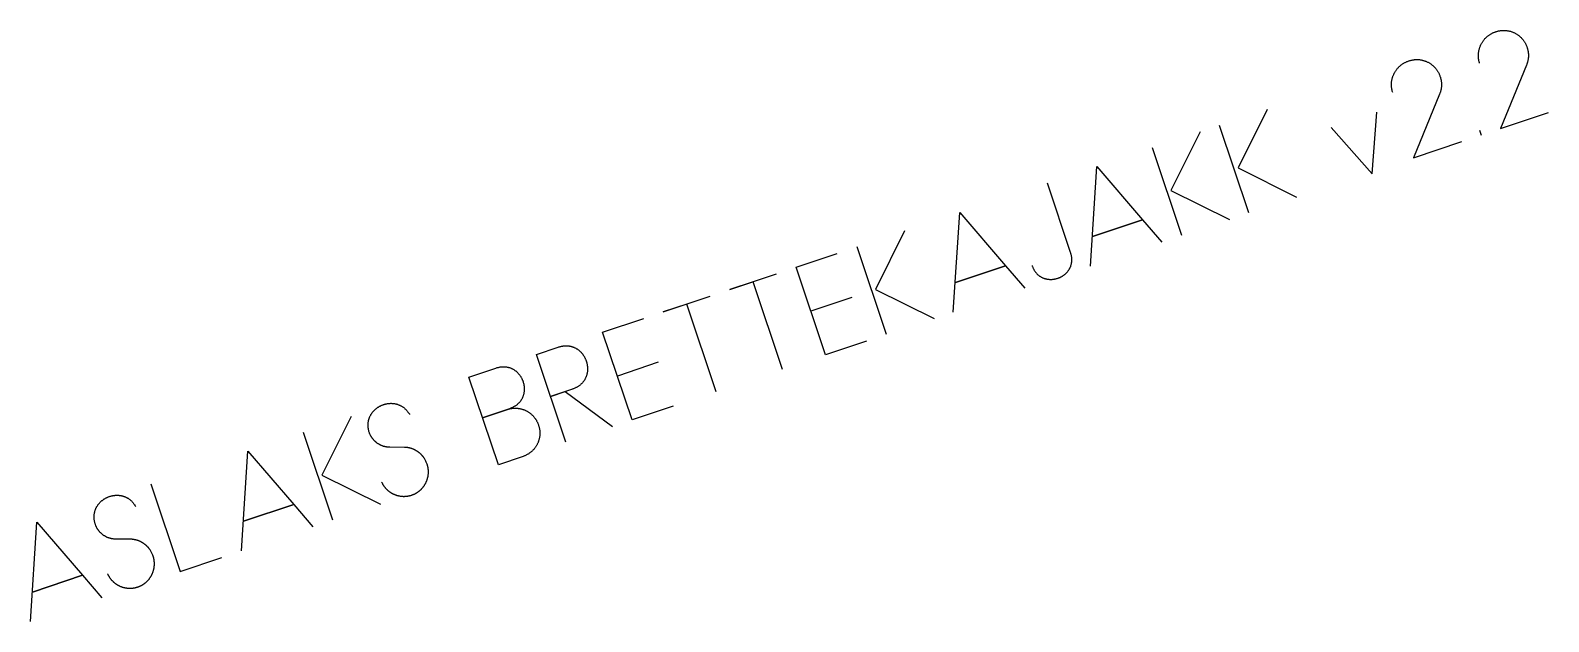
# Model space of a CAD drawing. Extents: x 1975 to 2290, y 159 to 282.
import ezdxf

# ---------------------------------------------------------------- set-up
doc = ezdxf.new("R2010")
doc.units = 0
doc.layers.add('NAVN', color=7, linetype='CONTINUOUS')

msp = doc.modelspace()

# ---------------------------------------------------------------- linework, layer by layer
at = {"layer": 'NAVN'}
for p, q in [((2227.85, 244.12), (2221.76, 262.29)), ((2275.67, 261.32), (2276.02, 260.27)), ((2213.91, 239.45), (2207.82, 257.61)), ((2152.66, 218.91), (2146.57, 237.08)), ((2145.5, 226.61), (2137, 223.76)), ((2105.36, 213.16), (2096.86, 210.3)), ((2037.85, 180.41), (2031.75, 198.58))]:
    msp.add_line(p, q, dxfattribs=at)
for points in [[(2275.7, 275.18), (2275.66, 275.3), (2275.62, 275.42), (2275.59, 275.54), (2275.56, 275.67), (2275.53, 275.79), (2275.51, 275.92), (2275.49, 276.04), (2275.47, 276.17), (2275.46, 276.3), (2275.45, 276.42), (2275.44, 276.55), (2275.44, 276.67), (2275.44, 276.8), (2275.44, 276.93), (2275.44, 277.05), (2275.45, 277.18), (2275.46, 277.31), (2275.48, 277.43), (2275.5, 277.56), (2275.52, 277.68), (2275.54, 277.81), (2275.57, 277.93), (2275.6, 278.05), (2275.64, 278.17), (2275.67, 278.29), (2275.71, 278.42), (2275.76, 278.53), (2275.81, 278.65), (2275.86, 278.77), (2275.91, 278.89), (2275.97, 279), (2276.02, 279.12), (2276.08, 279.23), (2276.14, 279.34), (2276.21, 279.45), (2276.27, 279.56), (2276.34, 279.67), (2276.41, 279.77), (2276.49, 279.88), (2276.57, 279.98), (2276.64, 280.07), (2276.73, 280.17), (2276.81, 280.27), (2276.9, 280.36), (2276.98, 280.45), (2277.07, 280.54), (2277.17, 280.62), (2277.26, 280.7), (2277.36, 280.79), (2277.46, 280.86), (2277.56, 280.94), (2277.66, 281.01), (2277.76, 281.08), (2277.87, 281.15), (2277.98, 281.22), (2278.09, 281.28), (2278.2, 281.34), (2278.31, 281.4), (2278.43, 281.45), (2278.54, 281.51), (2278.66, 281.55), (2278.78, 281.6), (2278.9, 281.64), (2279.02, 281.68), (2279.14, 281.73), (2279.26, 281.77), (2279.38, 281.8), (2279.5, 281.83), (2279.63, 281.86), (2279.75, 281.89), (2279.87, 281.91), (2280, 281.93), (2280.12, 281.95), (2280.25, 281.96), (2280.37, 281.97), (2280.5, 281.98), (2280.62, 281.98), (2280.75, 281.98), (2280.87, 281.98), (2281, 281.98), (2281.12, 281.97), (2281.25, 281.96), (2281.37, 281.94), (2281.49, 281.92), (2281.62, 281.9), (2281.74, 281.88), (2281.86, 281.85), (2281.99, 281.82), (2282.11, 281.79), (2282.23, 281.75), (2282.35, 281.71), (2282.47, 281.67), (2282.58, 281.62), (2282.7, 281.57), (2282.81, 281.52), (2282.93, 281.46), (2283.05, 281.41), (2283.16, 281.34), (2283.27, 281.28), (2283.38, 281.21), (2283.49, 281.14), (2283.6, 281.07), (2283.7, 281), (2283.81, 280.92), (2283.91, 280.84), (2284, 280.76), (2284.1, 280.67), (2284.2, 280.58), (2284.29, 280.5), (2284.38, 280.4), (2284.46, 280.31), (2284.55, 280.21), (2284.63, 280.12), (2284.71, 280.02), (2284.79, 279.91), (2284.86, 279.81), (2284.93, 279.7), (2285, 279.6), (2285.07, 279.49), (2285.13, 279.38), (2285.2, 279.26), (2285.25, 279.15), (2285.31, 279.03), (2285.36, 278.91), (2285.41, 278.79), (2285.46, 278.67), (2285.5, 278.55), (2285.54, 278.43), (2285.58, 278.32), (2285.61, 278.21), (2285.65, 278.09), (2285.68, 277.98), (2285.7, 277.87), (2285.73, 277.75), (2285.75, 277.64), (2285.76, 277.52), (2285.78, 277.41), (2285.79, 277.29), (2285.8, 277.18), (2285.81, 277.06), (2285.82, 276.95), (2285.82, 276.83), (2285.82, 276.72), (2285.82, 276.6), (2285.81, 276.49), (2285.8, 276.37), (2285.79, 276.26), (2285.78, 276.14), (2285.76, 276.03), (2285.75, 275.91), (2285.72, 275.8), (2285.7, 275.69), (2285.67, 275.57), (2285.65, 275.46), (2285.61, 275.35), (2285.58, 275.24), (2285.54, 275.13), (2285.5, 275.02), (2285.46, 274.91), (2285.42, 274.8), (2280.01, 261.61), (2290.01, 264.96)], [(2257.67, 269.13), (2257.63, 269.25), (2257.59, 269.37), (2257.56, 269.5), (2257.53, 269.62), (2257.5, 269.75), (2257.48, 269.87), (2257.46, 270), (2257.44, 270.12), (2257.43, 270.25), (2257.42, 270.38), (2257.41, 270.5), (2257.4, 270.63), (2257.4, 270.76), (2257.41, 270.88), (2257.41, 271.01), (2257.42, 271.13), (2257.43, 271.26), (2257.45, 271.39), (2257.47, 271.51), (2257.49, 271.63), (2257.51, 271.76), (2257.54, 271.88), (2257.57, 272.01), (2257.6, 272.13), (2257.64, 272.25), (2257.68, 272.37), (2257.73, 272.49), (2257.77, 272.61), (2257.82, 272.72), (2257.88, 272.84), (2257.93, 272.96), (2257.99, 273.07), (2258.05, 273.18), (2258.11, 273.3), (2258.18, 273.41), (2258.24, 273.52), (2258.31, 273.62), (2258.38, 273.73), (2258.46, 273.83), (2258.53, 273.93), (2258.61, 274.03), (2258.69, 274.13), (2258.78, 274.22), (2258.86, 274.31), (2258.95, 274.4), (2259.04, 274.49), (2259.13, 274.58), (2259.23, 274.66), (2259.33, 274.74), (2259.42, 274.82), (2259.53, 274.89), (2259.63, 274.97), (2259.73, 275.04), (2259.84, 275.11), (2259.95, 275.17), (2260.06, 275.24), (2260.17, 275.3), (2260.28, 275.35), (2260.39, 275.41), (2260.51, 275.46), (2260.63, 275.51), (2260.75, 275.55), (2260.87, 275.6), (2260.99, 275.64), (2261.11, 275.68), (2261.23, 275.72), (2261.35, 275.76), (2261.47, 275.79), (2261.59, 275.82), (2261.72, 275.84), (2261.84, 275.87), (2261.97, 275.89), (2262.09, 275.9), (2262.21, 275.92), (2262.34, 275.93), (2262.46, 275.93), (2262.59, 275.94), (2262.71, 275.94), (2262.84, 275.94), (2262.96, 275.93), (2263.09, 275.92), (2263.21, 275.91), (2263.34, 275.9), (2263.46, 275.88), (2263.59, 275.86), (2263.71, 275.83), (2263.83, 275.8), (2263.95, 275.77), (2264.07, 275.74), (2264.19, 275.7), (2264.31, 275.66), (2264.43, 275.62), (2264.55, 275.57), (2264.67, 275.53), (2264.78, 275.47), (2264.9, 275.42), (2265.01, 275.36), (2265.13, 275.3), (2265.24, 275.23), (2265.35, 275.17), (2265.46, 275.1), (2265.57, 275.02), (2265.67, 274.95), (2265.77, 274.87), (2265.87, 274.79), (2265.97, 274.71), (2266.07, 274.63), (2266.16, 274.54), (2266.25, 274.45), (2266.34, 274.36), (2266.43, 274.26), (2266.52, 274.17), (2266.6, 274.07), (2266.68, 273.97), (2266.76, 273.87), (2266.83, 273.76), (2266.9, 273.66), (2266.97, 273.55), (2267.04, 273.44), (2267.1, 273.33), (2267.16, 273.22), (2267.22, 273.1), (2267.28, 272.99), (2267.33, 272.87), (2267.38, 272.75), (2267.43, 272.63), (2267.47, 272.51), (2267.51, 272.38), (2267.55, 272.27), (2267.58, 272.16), (2267.61, 272.05), (2267.64, 271.93), (2267.67, 271.82), (2267.69, 271.71), (2267.71, 271.59), (2267.73, 271.48), (2267.75, 271.36), (2267.76, 271.25), (2267.77, 271.13), (2267.78, 271.02), (2267.78, 270.9), (2267.79, 270.79), (2267.79, 270.67), (2267.78, 270.56), (2267.78, 270.44), (2267.77, 270.33), (2267.76, 270.21), (2267.75, 270.1), (2267.73, 269.98), (2267.71, 269.87), (2267.69, 269.75), (2267.67, 269.64), (2267.64, 269.53), (2267.61, 269.41), (2267.58, 269.3), (2267.55, 269.19), (2267.51, 269.08), (2267.47, 268.97), (2267.43, 268.86), (2267.39, 268.75), (2261.98, 255.56), (2271.98, 258.92)], [(2231.64, 265.6), (2225.6, 253.47), (2237.73, 247.43)], [(2244.88, 261.84), (2253.42, 252.23), (2254.37, 265.02)], [(2217.71, 260.93), (2211.67, 248.8), (2223.8, 242.76)], [(2194.97, 233.1), (2196.29, 253.75), (2205.81, 242.71), (2195.42, 239.23), (2205.81, 242.71), (2209.8, 238.07)], [(2182.87, 233.24), (2182.91, 233.12), (2182.96, 233), (2183.01, 232.88), (2183.06, 232.77), (2183.11, 232.65), (2183.16, 232.55), (2183.22, 232.44), (2183.27, 232.34), (2183.33, 232.24), (2183.4, 232.14), (2183.46, 232.04), (2183.52, 231.95), (2183.59, 231.86), (2183.66, 231.77), (2183.73, 231.69), (2183.8, 231.61), (2183.87, 231.53), (2183.95, 231.45), (2184.02, 231.38), (2184.1, 231.31), (2184.18, 231.24), (2184.26, 231.18), (2184.34, 231.11), (2184.42, 231.05), (2184.51, 231), (2184.59, 230.94), (2184.68, 230.89), (2184.77, 230.84), (2184.85, 230.79), (2184.94, 230.75), (2185.03, 230.7), (2185.12, 230.66), (2185.22, 230.63), (2185.31, 230.59), (2185.4, 230.56), (2185.5, 230.53), (2185.59, 230.5), (2185.68, 230.47), (2185.78, 230.45), (2185.88, 230.43), (2185.97, 230.41), (2186.07, 230.39), (2186.17, 230.38), (2186.26, 230.37), (2186.36, 230.36), (2186.46, 230.35), (2186.56, 230.35), (2186.66, 230.34), (2186.75, 230.34), (2186.85, 230.34), (2186.95, 230.35), (2187.05, 230.35), (2187.15, 230.36), (2187.25, 230.37), (2187.34, 230.38), (2187.44, 230.4), (2187.54, 230.41), (2187.63, 230.43), (2187.73, 230.45), (2187.83, 230.48), (2187.92, 230.5), (2188.02, 230.53), (2188.11, 230.56), (2188.21, 230.59), (2188.3, 230.62), (2188.39, 230.65), (2188.48, 230.69), (2188.58, 230.73), (2188.67, 230.77), (2188.76, 230.81), (2188.84, 230.85), (2188.93, 230.9), (2189.02, 230.95), (2189.1, 231), (2189.19, 231.05), (2189.27, 231.1), (2189.35, 231.15), (2189.43, 231.21), (2189.51, 231.27), (2189.59, 231.33), (2189.67, 231.39), (2189.74, 231.45), (2189.82, 231.52), (2189.89, 231.58), (2189.96, 231.65), (2190.03, 231.72), (2190.1, 231.79), (2190.16, 231.87), (2190.23, 231.94), (2190.29, 232.02), (2190.35, 232.09), (2190.41, 232.17), (2190.46, 232.26), (2190.52, 232.34), (2190.57, 232.42), (2190.62, 232.51), (2190.67, 232.59), (2190.71, 232.68), (2190.76, 232.77), (2190.8, 232.86), (2190.84, 232.95), (2190.88, 233.05), (2190.91, 233.14), (2190.94, 233.24), (2190.97, 233.34), (2191, 233.44), (2191.02, 233.54), (2191.05, 233.64), (2191.07, 233.74), (2191.08, 233.85), (2191.1, 233.95), (2191.11, 234.06), (2191.11, 234.17), (2191.12, 234.28), (2191.12, 234.39), (2191.12, 234.5), (2191.12, 234.61), (2191.11, 234.72), (2191.1, 234.84), (2191.09, 234.96), (2191.07, 235.07), (2191.05, 235.19), (2191.03, 235.31), (2191, 235.43), (2190.97, 235.55), (2190.94, 235.67), (2190.9, 235.8), (2190.86, 235.92), (2186.04, 250.31)], [(2166.54, 223.56), (2167.86, 244.21), (2177.38, 233.18), (2166.99, 229.69), (2177.38, 233.18), (2181.36, 228.53)], [(2156.45, 240.39), (2150.42, 228.26), (2162.55, 222.22)], [(2148.55, 217.53), (2140.04, 214.68), (2133.95, 232.85), (2142.45, 235.7)], [(2131.12, 211.69), (2125.03, 229.85), (2120.16, 228.22), (2129.9, 231.49)], [(2117.33, 207.06), (2111.24, 225.23), (2106.37, 223.6), (2116.11, 226.86)], [(2108.41, 204.07), (2099.91, 201.22), (2093.81, 219.39), (2102.32, 222.24)], [(2086.19, 196.62), (2080.1, 214.79), (2084.6, 216.3), (2084.74, 216.34), (2084.87, 216.38), (2085, 216.42), (2085.14, 216.45), (2085.27, 216.48), (2085.4, 216.5), (2085.53, 216.53), (2085.65, 216.54), (2085.78, 216.56), (2085.91, 216.57), (2086.03, 216.58), (2086.15, 216.58), (2086.27, 216.58), (2086.39, 216.58), (2086.51, 216.57), (2086.63, 216.56), (2086.75, 216.55), (2086.86, 216.54), (2086.97, 216.52), (2087.09, 216.5), (2087.2, 216.47), (2087.31, 216.45), (2087.42, 216.42), (2087.52, 216.38), (2087.63, 216.35), (2087.73, 216.31), (2087.83, 216.27), (2087.93, 216.23), (2088.03, 216.18), (2088.13, 216.13), (2088.23, 216.08), (2088.32, 216.03), (2088.41, 215.98), (2088.5, 215.92), (2088.59, 215.86), (2088.68, 215.8), (2088.77, 215.73), (2088.85, 215.67), (2088.94, 215.6), (2089.02, 215.53), (2089.1, 215.46), (2089.17, 215.38), (2089.25, 215.31), (2089.33, 215.23), (2089.4, 215.15), (2089.47, 215.07), (2089.54, 214.99), (2089.6, 214.91), (2089.67, 214.82), (2089.73, 214.74), (2089.79, 214.65), (2089.85, 214.56), (2089.91, 214.47), (2089.97, 214.38), (2090.02, 214.28), (2090.07, 214.19), (2090.12, 214.09), (2090.17, 214), (2090.22, 213.9), (2090.26, 213.8), (2090.3, 213.7), (2090.34, 213.6), (2090.38, 213.5), (2090.41, 213.4), (2090.45, 213.29), (2090.48, 213.19), (2090.51, 213.09), (2090.53, 212.98), (2090.56, 212.88), (2090.58, 212.77), (2090.6, 212.67), (2090.62, 212.56), (2090.63, 212.45), (2090.65, 212.35), (2090.66, 212.24), (2090.67, 212.13), (2090.67, 212.03), (2090.68, 211.92), (2090.68, 211.81), (2090.68, 211.71), (2090.67, 211.6), (2090.67, 211.49), (2090.66, 211.38), (2090.65, 211.28), (2090.64, 211.17), (2090.62, 211.07), (2090.61, 210.96), (2090.58, 210.85), (2090.56, 210.75), (2090.54, 210.65), (2090.51, 210.54), (2090.48, 210.44), (2090.45, 210.34), (2090.41, 210.24), (2090.37, 210.14), (2090.33, 210.04), (2090.29, 209.94), (2090.24, 209.84), (2090.19, 209.74), (2090.14, 209.65), (2090.09, 209.55), (2090.03, 209.46), (2089.97, 209.36), (2089.91, 209.27), (2089.84, 209.18), (2089.77, 209.09), (2089.7, 209.01), (2089.63, 208.92), (2089.55, 208.84), (2089.47, 208.75), (2089.39, 208.67), (2089.3, 208.59), (2089.21, 208.51), (2089.12, 208.44), (2089.03, 208.36), (2088.93, 208.29), (2088.83, 208.22), (2088.73, 208.15), (2088.62, 208.08), (2088.51, 208.02), (2088.4, 207.96), (2088.28, 207.9), (2088.17, 207.84), (2088.04, 207.78), (2087.92, 207.73), (2087.79, 207.68), (2087.66, 207.63), (2087.53, 207.58), (2083.02, 206.07), (2086.07, 207.09), (2095.85, 199.86)], [(2041.64, 201.89), (2035.6, 189.76), (2047.73, 183.73)], [(2047.97, 188.33), (2048.01, 188.25), (2048.05, 188.17), (2048.09, 188.08), (2048.13, 188), (2048.18, 187.92), (2048.22, 187.84), (2048.27, 187.77), (2048.32, 187.69), (2048.36, 187.62), (2048.41, 187.54), (2048.46, 187.47), (2048.52, 187.4), (2048.57, 187.33), (2048.62, 187.26), (2048.68, 187.19), (2048.73, 187.13), (2048.79, 187.06), (2048.85, 187), (2048.91, 186.93), (2048.97, 186.87), (2049.03, 186.81), (2049.09, 186.75), (2049.15, 186.69), (2049.21, 186.64), (2049.27, 186.58), (2049.34, 186.53), (2049.4, 186.47), (2049.47, 186.42), (2049.54, 186.37), (2049.6, 186.32), (2049.67, 186.27), (2049.74, 186.23), (2049.81, 186.18), (2049.88, 186.14), (2049.95, 186.09), (2050.02, 186.05), (2050.1, 186.01), (2050.17, 185.97), (2050.24, 185.93), (2050.31, 185.89), (2050.39, 185.86), (2050.46, 185.82), (2050.54, 185.79), (2050.61, 185.76), (2050.69, 185.73), (2050.77, 185.7), (2050.84, 185.67), (2050.92, 185.64), (2051, 185.62), (2051.08, 185.59), (2051.15, 185.57), (2051.23, 185.55), (2051.31, 185.52), (2051.39, 185.51), (2051.47, 185.49), (2051.55, 185.47), (2051.63, 185.45), (2051.71, 185.44), (2051.79, 185.43), (2051.87, 185.41), (2051.95, 185.4), (2052.04, 185.39), (2052.12, 185.39), (2052.2, 185.38), (2052.28, 185.37), (2052.36, 185.37), (2052.44, 185.36), (2052.52, 185.36), (2052.61, 185.36), (2052.69, 185.36), (2052.77, 185.37), (2052.85, 185.37), (2052.93, 185.37), (2053.01, 185.38), (2053.1, 185.39), (2053.18, 185.39), (2053.26, 185.4), (2053.34, 185.41), (2053.42, 185.43), (2053.5, 185.44), (2053.58, 185.46), (2053.66, 185.47), (2053.74, 185.49), (2053.82, 185.51), (2053.9, 185.53), (2053.98, 185.55), (2054.06, 185.57), (2054.14, 185.6), (2054.22, 185.62), (2054.3, 185.65), (2054.37, 185.68), (2054.45, 185.71), (2054.53, 185.74), (2054.6, 185.77), (2054.68, 185.8), (2054.76, 185.84), (2054.83, 185.87), (2054.91, 185.91), (2054.98, 185.95), (2055.05, 185.99), (2055.13, 186.03), (2055.2, 186.07), (2055.27, 186.11), (2055.34, 186.16), (2055.41, 186.21), (2055.49, 186.25), (2055.55, 186.3), (2055.62, 186.35), (2055.69, 186.4), (2055.76, 186.46), (2055.83, 186.51), (2055.89, 186.57), (2055.96, 186.62), (2056.02, 186.68), (2056.09, 186.74), (2056.15, 186.8), (2056.21, 186.87), (2056.27, 186.93), (2056.33, 187), (2056.39, 187.06), (2056.45, 187.13), (2056.51, 187.2), (2056.57, 187.27), (2056.62, 187.34), (2056.68, 187.41), (2056.73, 187.49), (2056.78, 187.57), (2056.84, 187.64), (2056.89, 187.72), (2056.93, 187.8), (2056.98, 187.88), (2057.03, 187.96), (2057.07, 188.04), (2057.11, 188.11), (2057.15, 188.19), (2057.19, 188.28), (2057.23, 188.36), (2057.27, 188.44), (2057.3, 188.52), (2057.33, 188.6), (2057.36, 188.68), (2057.39, 188.76), (2057.42, 188.84), (2057.45, 188.93), (2057.47, 189.01), (2057.5, 189.09), (2057.52, 189.17), (2057.54, 189.26), (2057.56, 189.34), (2057.58, 189.42), (2057.59, 189.5), (2057.61, 189.59), (2057.62, 189.67), (2057.63, 189.75), (2057.64, 189.84), (2057.65, 189.92), (2057.66, 190), (2057.67, 190.09), (2057.67, 190.17), (2057.67, 190.25), (2057.68, 190.33), (2057.68, 190.42), (2057.68, 190.5), (2057.67, 190.58), (2057.67, 190.66), (2057.67, 190.75), (2057.66, 190.83), (2057.65, 190.91), (2057.64, 190.99), (2057.63, 191.07), (2057.62, 191.15), (2057.61, 191.23), (2057.6, 191.32), (2057.58, 191.4), (2057.56, 191.48), (2057.55, 191.56), (2057.53, 191.63), (2057.51, 191.71), (2057.49, 191.79), (2057.46, 191.87), (2057.44, 191.95), (2057.41, 192.03), (2057.36, 192.18), (2057.3, 192.33), (2057.24, 192.48), (2057.17, 192.63), (2057.1, 192.77), (2057.02, 192.92), (2056.94, 193.06), (2056.85, 193.2), (2056.76, 193.33), (2056.72, 193.4), (2056.67, 193.46), (2056.62, 193.53), (2056.57, 193.59), (2056.52, 193.66), (2056.47, 193.72), (2056.41, 193.78), (2056.36, 193.84), (2056.31, 193.9), (2056.25, 193.96), (2056.19, 194.02), (2056.14, 194.08), (2056.08, 194.14), (2056.02, 194.19), (2055.96, 194.25), (2055.9, 194.3), (2055.83, 194.35), (2055.77, 194.41), (2055.7, 194.46), (2055.64, 194.51), (2055.57, 194.56), (2055.51, 194.61), (2055.44, 194.65), (2055.37, 194.7), (2055.3, 194.74), (2055.23, 194.79), (2055.16, 194.83), (2055.09, 194.87), (2055.01, 194.91), (2054.94, 194.95), (2054.86, 194.99), (2054.79, 195.03), (2054.71, 195.06), (2054.64, 195.1), (2054.56, 195.13), (2054.48, 195.16), (2054.4, 195.19), (2054.32, 195.22), (2054.24, 195.25), (2054.16, 195.28), (2054.07, 195.3), (2053.99, 195.33), (2053.91, 195.35), (2053.82, 195.37), (2053.74, 195.39), (2053.65, 195.41), (2053.56, 195.43), (2053.48, 195.44), (2053.39, 195.46), (2053.3, 195.47), (2053.21, 195.48), (2053.12, 195.49), (2053.03, 195.5), (2052.94, 195.51), (2052.85, 195.51), (2052.75, 195.52), (2049.68, 195.54), (2049.59, 195.54), (2049.5, 195.54), (2049.41, 195.54), (2049.32, 195.55), (2049.23, 195.56), (2049.15, 195.57), (2049.06, 195.58), (2048.97, 195.6), (2048.89, 195.61), (2048.8, 195.63), (2048.72, 195.65), (2048.63, 195.67), (2048.55, 195.69), (2048.46, 195.71), (2048.38, 195.73), (2048.3, 195.76), (2048.22, 195.79), (2048.14, 195.82), (2048.05, 195.85), (2047.98, 195.88), (2047.9, 195.91), (2047.82, 195.95), (2047.74, 195.99), (2047.66, 196.02), (2047.59, 196.06), (2047.51, 196.1), (2047.44, 196.15), (2047.36, 196.19), (2047.29, 196.23), (2047.22, 196.28), (2047.15, 196.33), (2047.08, 196.38), (2047.01, 196.43), (2046.94, 196.48), (2046.87, 196.53), (2046.81, 196.59), (2046.74, 196.64), (2046.68, 196.7), (2046.61, 196.76), (2046.55, 196.82), (2046.49, 196.88), (2046.43, 196.94), (2046.37, 197), (2046.31, 197.06), (2046.26, 197.13), (2046.2, 197.19), (2046.15, 197.26), (2046.09, 197.33), (2046.04, 197.4), (2045.99, 197.47), (2045.94, 197.54), (2045.89, 197.61), (2045.85, 197.69), (2045.8, 197.76), (2045.76, 197.84), (2045.72, 197.91), (2045.68, 197.99), (2045.64, 198.07), (2045.6, 198.15), (2045.56, 198.23), (2045.53, 198.31), (2045.49, 198.39), (2045.46, 198.47), (2045.43, 198.56), (2045.39, 198.68), (2045.35, 198.8), (2045.32, 198.92), (2045.29, 199.04), (2045.26, 199.16), (2045.24, 199.28), (2045.22, 199.4), (2045.2, 199.52), (2045.19, 199.63), (2045.18, 199.75), (2045.17, 199.86), (2045.16, 199.98), (2045.16, 200.09), (2045.16, 200.2), (2045.16, 200.31), (2045.17, 200.42), (2045.18, 200.53), (2045.19, 200.64), (2045.2, 200.75), (2045.22, 200.85), (2045.24, 200.96), (2045.26, 201.06), (2045.28, 201.16), (2045.31, 201.26), (2045.34, 201.37), (2045.37, 201.46), (2045.4, 201.56), (2045.44, 201.66), (2045.48, 201.75), (2045.52, 201.85), (2045.56, 201.94), (2045.6, 202.03), (2045.65, 202.13), (2045.7, 202.21), (2045.75, 202.3), (2045.8, 202.39), (2045.86, 202.47), (2045.91, 202.56), (2045.97, 202.64), (2046.03, 202.72), (2046.09, 202.8), (2046.16, 202.88), (2046.22, 202.96), (2046.29, 203.03), (2046.36, 203.11), (2046.43, 203.18), (2046.5, 203.25), (2046.57, 203.32), (2046.64, 203.39), (2046.72, 203.45), (2046.8, 203.52), (2046.88, 203.58), (2046.96, 203.64), (2047.04, 203.7), (2047.12, 203.76), (2047.2, 203.82), (2047.29, 203.87), (2047.37, 203.93), (2047.46, 203.98), (2047.55, 204.03), (2047.64, 204.07), (2047.73, 204.12), (2047.82, 204.16), (2047.91, 204.21), (2048, 204.25), (2048.09, 204.29), (2048.19, 204.32), (2048.28, 204.36), (2048.38, 204.39), (2048.47, 204.42), (2048.57, 204.45), (2048.67, 204.48), (2048.76, 204.5), (2048.86, 204.53), (2048.96, 204.55), (2049.06, 204.57), (2049.16, 204.58), (2049.26, 204.6), (2049.36, 204.61), (2049.46, 204.62), (2049.56, 204.63), (2049.66, 204.64), (2049.76, 204.64), (2049.86, 204.65), (2049.96, 204.65), (2050.06, 204.64), (2050.16, 204.64), (2050.26, 204.63), (2050.36, 204.62), (2050.46, 204.61), (2050.56, 204.6), (2050.66, 204.58), (2050.76, 204.57), (2050.86, 204.55), (2050.96, 204.52), (2051.06, 204.5), (2051.16, 204.47), (2051.26, 204.44), (2051.35, 204.41), (2051.45, 204.37), (2051.55, 204.34), (2051.64, 204.3), (2051.74, 204.25), (2051.83, 204.21), (2051.93, 204.16), (2052.02, 204.11), (2052.11, 204.06), (2052.2, 204), (2052.29, 203.95), (2052.38, 203.89), (2052.47, 203.82), (2052.56, 203.76), (2052.64, 203.69), (2052.73, 203.62), (2052.81, 203.54), (2052.89, 203.47), (2052.98, 203.39), (2053.06, 203.31), (2053.14, 203.22), (2053.21, 203.13), (2053.29, 203.04), (2053.37, 202.95), (2053.44, 202.85), (2053.51, 202.75), (2053.58, 202.65), (2053.65, 202.55), (2053.72, 202.44), (2053.78, 202.33)], [(2018.9, 174.06), (2020.23, 194.71), (2029.75, 183.68), (2019.35, 180.19), (2029.75, 183.68), (2033.73, 179.03)], [(2000.11, 187.97), (2006.2, 169.8), (2014.85, 172.7)], [(1991.14, 169.28), (1991.18, 169.2), (1991.22, 169.11), (1991.26, 169.03), (1991.31, 168.95), (1991.35, 168.87), (1991.4, 168.79), (1991.44, 168.71), (1991.49, 168.64), (1991.54, 168.56), (1991.59, 168.49), (1991.64, 168.42), (1991.69, 168.35), (1991.74, 168.28), (1991.8, 168.21), (1991.85, 168.14), (1991.91, 168.07), (1991.96, 168.01), (1992.02, 167.94), (1992.08, 167.88), (1992.14, 167.82), (1992.2, 167.76), (1992.26, 167.7), (1992.32, 167.64), (1992.38, 167.58), (1992.45, 167.53), (1992.51, 167.47), (1992.58, 167.42), (1992.64, 167.37), (1992.71, 167.32), (1992.78, 167.27), (1992.85, 167.22), (1992.91, 167.17), (1992.98, 167.13), (1993.05, 167.08), (1993.13, 167.04), (1993.2, 167), (1993.27, 166.96), (1993.34, 166.92), (1993.41, 166.88), (1993.49, 166.84), (1993.56, 166.8), (1993.64, 166.77), (1993.71, 166.74), (1993.79, 166.7), (1993.86, 166.67), (1993.94, 166.64), (1994.02, 166.62), (1994.09, 166.59), (1994.17, 166.56), (1994.25, 166.54), (1994.33, 166.51), (1994.41, 166.49), (1994.49, 166.47), (1994.57, 166.45), (1994.65, 166.43), (1994.73, 166.42), (1994.81, 166.4), (1994.89, 166.39), (1994.97, 166.37), (1995.05, 166.36), (1995.13, 166.35), (1995.21, 166.34), (1995.29, 166.33), (1995.37, 166.32), (1995.45, 166.32), (1995.53, 166.31), (1995.62, 166.31), (1995.7, 166.31), (1995.78, 166.31), (1995.86, 166.31), (1995.94, 166.31), (1996.02, 166.31), (1996.11, 166.32), (1996.19, 166.33), (1996.27, 166.33), (1996.35, 166.34), (1996.43, 166.35), (1996.51, 166.36), (1996.59, 166.37), (1996.67, 166.39), (1996.76, 166.4), (1996.84, 166.42), (1996.92, 166.44), (1997, 166.45), (1997.08, 166.47), (1997.15, 166.5), (1997.23, 166.52), (1997.31, 166.54), (1997.39, 166.57), (1997.47, 166.59), (1997.55, 166.62), (1997.62, 166.65), (1997.7, 166.68), (1997.78, 166.71), (1997.85, 166.75), (1997.93, 166.78), (1998.01, 166.82), (1998.08, 166.85), (1998.15, 166.89), (1998.23, 166.93), (1998.3, 166.97), (1998.37, 167.02), (1998.45, 167.06), (1998.52, 167.11), (1998.59, 167.15), (1998.66, 167.2), (1998.73, 167.25), (1998.8, 167.3), (1998.87, 167.35), (1998.93, 167.4), (1999, 167.46), (1999.07, 167.51), (1999.13, 167.57), (1999.2, 167.63), (1999.26, 167.69), (1999.32, 167.75), (1999.38, 167.81), (1999.45, 167.88), (1999.51, 167.94), (1999.57, 168.01), (1999.62, 168.08), (1999.68, 168.15), (1999.74, 168.22), (1999.8, 168.29), (1999.85, 168.36), (1999.9, 168.44), (1999.96, 168.51), (2000.01, 168.59), (2000.06, 168.67), (2000.11, 168.75), (2000.16, 168.82), (2000.2, 168.9), (2000.24, 168.98), (2000.29, 169.06), (2000.33, 169.14), (2000.37, 169.22), (2000.4, 169.3), (2000.44, 169.38), (2000.47, 169.46), (2000.51, 169.55), (2000.54, 169.63), (2000.57, 169.71), (2000.6, 169.79), (2000.62, 169.87), (2000.65, 169.95), (2000.67, 170.04), (2000.69, 170.12), (2000.71, 170.2), (2000.73, 170.29), (2000.75, 170.37), (2000.77, 170.45), (2000.78, 170.53), (2000.79, 170.62), (2000.81, 170.7), (2000.82, 170.78), (2000.83, 170.87), (2000.83, 170.95), (2000.84, 171.03), (2000.84, 171.12), (2000.85, 171.2), (2000.85, 171.28), (2000.85, 171.36), (2000.85, 171.45), (2000.85, 171.53), (2000.84, 171.61), (2000.84, 171.69), (2000.83, 171.77), (2000.83, 171.86), (2000.82, 171.94), (2000.81, 172.02), (2000.8, 172.1), (2000.78, 172.18), (2000.77, 172.26), (2000.75, 172.34), (2000.74, 172.42), (2000.72, 172.5), (2000.7, 172.58), (2000.68, 172.66), (2000.66, 172.74), (2000.64, 172.82), (2000.61, 172.89), (2000.59, 172.97), (2000.53, 173.13), (2000.48, 173.28), (2000.41, 173.43), (2000.34, 173.57), (2000.27, 173.72), (2000.19, 173.86), (2000.11, 174), (2000.03, 174.14), (1999.94, 174.28), (1999.89, 174.34), (1999.84, 174.41), (1999.79, 174.47), (1999.74, 174.54), (1999.69, 174.6), (1999.64, 174.67), (1999.59, 174.73), (1999.53, 174.79), (1999.48, 174.85), (1999.42, 174.91), (1999.37, 174.97), (1999.31, 175.03), (1999.25, 175.08), (1999.19, 175.14), (1999.13, 175.19), (1999.07, 175.25), (1999.01, 175.3), (1998.94, 175.35), (1998.88, 175.4), (1998.81, 175.45), (1998.75, 175.5), (1998.68, 175.55), (1998.61, 175.6), (1998.54, 175.64), (1998.47, 175.69), (1998.4, 175.73), (1998.33, 175.78), (1998.26, 175.82), (1998.19, 175.86), (1998.11, 175.9), (1998.04, 175.94), (1997.96, 175.97), (1997.89, 176.01), (1997.81, 176.04), (1997.73, 176.08), (1997.65, 176.11), (1997.57, 176.14), (1997.49, 176.17), (1997.41, 176.2), (1997.33, 176.22), (1997.25, 176.25), (1997.16, 176.27), (1997.08, 176.3), (1997, 176.32), (1996.91, 176.34), (1996.82, 176.36), (1996.74, 176.37), (1996.65, 176.39), (1996.56, 176.4), (1996.47, 176.42), (1996.38, 176.43), (1996.29, 176.44), (1996.2, 176.45), (1996.11, 176.45), (1996.02, 176.46), (1995.93, 176.46), (1992.85, 176.48), (1992.76, 176.48), (1992.67, 176.49), (1992.58, 176.49), (1992.49, 176.5), (1992.41, 176.51), (1992.32, 176.52), (1992.23, 176.53), (1992.15, 176.54), (1992.06, 176.56), (1991.97, 176.57), (1991.89, 176.59), (1991.8, 176.61), (1991.72, 176.63), (1991.64, 176.66), (1991.55, 176.68), (1991.47, 176.71), (1991.39, 176.73), (1991.31, 176.76), (1991.23, 176.79), (1991.15, 176.83), (1991.07, 176.86), (1990.99, 176.9), (1990.91, 176.93), (1990.84, 176.97), (1990.76, 177.01), (1990.68, 177.05), (1990.61, 177.09), (1990.54, 177.14), (1990.46, 177.18), (1990.39, 177.23), (1990.32, 177.27), (1990.25, 177.32), (1990.18, 177.37), (1990.11, 177.43), (1990.05, 177.48), (1989.98, 177.53), (1989.91, 177.59), (1989.85, 177.64), (1989.79, 177.7), (1989.72, 177.76), (1989.66, 177.82), (1989.6, 177.88), (1989.54, 177.95), (1989.49, 178.01), (1989.43, 178.07), (1989.37, 178.14), (1989.32, 178.21), (1989.27, 178.28), (1989.22, 178.34), (1989.17, 178.42), (1989.12, 178.49), (1989.07, 178.56), (1989.02, 178.63), (1988.98, 178.71), (1988.93, 178.78), (1988.89, 178.86), (1988.85, 178.94), (1988.81, 179.01), (1988.77, 179.09), (1988.73, 179.17), (1988.7, 179.25), (1988.67, 179.34), (1988.63, 179.42), (1988.6, 179.5), (1988.56, 179.63), (1988.53, 179.75), (1988.49, 179.87), (1988.46, 179.99), (1988.44, 180.11), (1988.41, 180.23), (1988.39, 180.35), (1988.38, 180.46), (1988.36, 180.58), (1988.35, 180.7), (1988.34, 180.81), (1988.34, 180.92), (1988.34, 181.04), (1988.34, 181.15), (1988.34, 181.26), (1988.34, 181.37), (1988.35, 181.48), (1988.36, 181.59), (1988.38, 181.69), (1988.39, 181.8), (1988.41, 181.9), (1988.43, 182.01), (1988.46, 182.11), (1988.48, 182.21), (1988.51, 182.31), (1988.54, 182.41), (1988.58, 182.51), (1988.61, 182.61), (1988.65, 182.7), (1988.69, 182.8), (1988.73, 182.89), (1988.78, 182.98), (1988.82, 183.07), (1988.87, 183.16), (1988.92, 183.25), (1988.98, 183.34), (1989.03, 183.42), (1989.09, 183.51), (1989.14, 183.59), (1989.2, 183.67), (1989.27, 183.75), (1989.33, 183.83), (1989.39, 183.9), (1989.46, 183.98), (1989.53, 184.05), (1989.6, 184.13), (1989.67, 184.2), (1989.74, 184.27), (1989.82, 184.33), (1989.89, 184.4), (1989.97, 184.47), (1990.05, 184.53), (1990.13, 184.59), (1990.21, 184.65), (1990.29, 184.71), (1990.38, 184.76), (1990.46, 184.82), (1990.55, 184.87), (1990.63, 184.92), (1990.72, 184.97), (1990.81, 185.02), (1990.9, 185.07), (1990.99, 185.11), (1991.08, 185.15), (1991.17, 185.19), (1991.27, 185.23), (1991.36, 185.27), (1991.46, 185.3), (1991.55, 185.34), (1991.65, 185.37), (1991.74, 185.4), (1991.84, 185.43), (1991.94, 185.45), (1992.04, 185.47), (1992.13, 185.49), (1992.23, 185.51), (1992.33, 185.53), (1992.43, 185.55), (1992.53, 185.56), (1992.63, 185.57), (1992.73, 185.58), (1992.83, 185.59), (1992.93, 185.59), (1993.03, 185.59), (1993.13, 185.59), (1993.23, 185.59), (1993.34, 185.59), (1993.44, 185.58), (1993.54, 185.57), (1993.64, 185.56), (1993.74, 185.55), (1993.84, 185.53), (1993.94, 185.51), (1994.04, 185.49), (1994.14, 185.47), (1994.23, 185.44), (1994.33, 185.42), (1994.43, 185.39), (1994.53, 185.35), (1994.62, 185.32), (1994.72, 185.28), (1994.82, 185.24), (1994.91, 185.2), (1995.01, 185.15), (1995.1, 185.11), (1995.19, 185.06), (1995.28, 185.01), (1995.37, 184.95), (1995.46, 184.89), (1995.55, 184.83), (1995.64, 184.77), (1995.73, 184.7), (1995.82, 184.63), (1995.9, 184.56), (1995.99, 184.49), (1996.07, 184.41), (1996.15, 184.33), (1996.23, 184.25), (1996.31, 184.17), (1996.39, 184.08), (1996.46, 183.99), (1996.54, 183.9), (1996.61, 183.8), (1996.68, 183.7), (1996.76, 183.6), (1996.82, 183.49), (1996.89, 183.39), (1996.96, 183.28)], [(1975.12, 159.38), (1976.44, 180.03), (1985.96, 169), (1975.57, 165.51), (1985.96, 169), (1989.94, 164.35)]]:
    msp.add_lwpolyline(points, dxfattribs=at)
msp.add_lwpolyline([(2072.18, 191.92), (2066.09, 210.09), (2071.68, 211.97), (2071.81, 212.01), (2071.94, 212.05), (2072.07, 212.08), (2072.2, 212.11), (2072.33, 212.14), (2072.45, 212.17), (2072.58, 212.19), (2072.7, 212.2), (2072.82, 212.22), (2072.94, 212.23), (2073.06, 212.23), (2073.18, 212.24), (2073.3, 212.24), (2073.41, 212.24), (2073.53, 212.23), (2073.64, 212.22), (2073.76, 212.21), (2073.87, 212.2), (2073.98, 212.18), (2074.09, 212.16), (2074.19, 212.13), (2074.3, 212.11), (2074.4, 212.08), (2074.51, 212.05), (2074.61, 212.01), (2074.71, 211.98), (2074.81, 211.94), (2074.9, 211.9), (2075, 211.85), (2075.09, 211.81), (2075.19, 211.76), (2075.28, 211.71), (2075.37, 211.65), (2075.46, 211.6), (2075.54, 211.54), (2075.63, 211.48), (2075.71, 211.42), (2075.79, 211.36), (2075.87, 211.29), (2075.95, 211.22), (2076.03, 211.15), (2076.1, 211.08), (2076.18, 211.01), (2076.25, 210.94), (2076.32, 210.86), (2076.39, 210.78), (2076.45, 210.7), (2076.52, 210.62), (2076.58, 210.54), (2076.64, 210.46), (2076.7, 210.37), (2076.76, 210.28), (2076.81, 210.2), (2076.87, 210.11), (2076.92, 210.02), (2076.97, 209.93), (2077.02, 209.83), (2077.06, 209.74), (2077.11, 209.65), (2077.15, 209.55), (2077.19, 209.46), (2077.23, 209.36), (2077.27, 209.26), (2077.3, 209.16), (2077.33, 209.06), (2077.36, 208.96), (2077.39, 208.86), (2077.42, 208.76), (2077.44, 208.66), (2077.46, 208.56), (2077.48, 208.46), (2077.5, 208.35), (2077.51, 208.25), (2077.53, 208.15), (2077.54, 208.04), (2077.54, 207.94), (2077.55, 207.84), (2077.55, 207.73), (2077.56, 207.63), (2077.56, 207.53), (2077.55, 207.42), (2077.55, 207.32), (2077.54, 207.22), (2077.53, 207.11), (2077.52, 207.01), (2077.5, 206.91), (2077.49, 206.81), (2077.47, 206.7), (2077.44, 206.6), (2077.42, 206.5), (2077.39, 206.4), (2077.36, 206.3), (2077.33, 206.2), (2077.3, 206.11), (2077.26, 206.01), (2077.22, 205.91), (2077.18, 205.82), (2077.13, 205.72), (2077.09, 205.63), (2077.04, 205.54), (2076.98, 205.44), (2076.93, 205.35), (2076.87, 205.26), (2076.81, 205.18), (2076.75, 205.09), (2076.68, 205), (2076.61, 204.92), (2076.54, 204.83), (2076.47, 204.75), (2076.39, 204.67), (2076.31, 204.59), (2076.23, 204.52), (2076.14, 204.44), (2076.05, 204.37), (2075.96, 204.3), (2075.87, 204.23), (2075.77, 204.16), (2075.67, 204.09), (2075.57, 204.03), (2075.46, 203.96), (2075.35, 203.9), (2075.24, 203.84), (2075.13, 203.79), (2075.01, 203.73), (2074.89, 203.68), (2074.77, 203.63), (2074.64, 203.58), (2074.51, 203.54), (2068.91, 201.66), (2074.07, 203.39), (2074.2, 203.43), (2074.32, 203.47), (2074.45, 203.5), (2074.57, 203.53), (2074.7, 203.56), (2074.82, 203.58), (2074.95, 203.6), (2075.07, 203.62), (2075.2, 203.63), (2075.32, 203.64), (2075.44, 203.65), (2075.57, 203.65), (2075.69, 203.65), (2075.82, 203.65), (2075.94, 203.65), (2076.06, 203.64), (2076.19, 203.63), (2076.31, 203.61), (2076.43, 203.6), (2076.55, 203.58), (2076.67, 203.55), (2076.79, 203.53), (2076.91, 203.5), (2077.03, 203.47), (2077.14, 203.43), (2077.26, 203.4), (2077.37, 203.36), (2077.49, 203.32), (2077.6, 203.27), (2077.71, 203.22), (2077.82, 203.17), (2077.93, 203.12), (2078.04, 203.07), (2078.15, 203.01), (2078.25, 202.95), (2078.36, 202.88), (2078.46, 202.82), (2078.56, 202.75), (2078.66, 202.68), (2078.76, 202.61), (2078.85, 202.53), (2078.95, 202.45), (2079.04, 202.37), (2079.13, 202.29), (2079.22, 202.21), (2079.31, 202.12), (2079.39, 202.03), (2079.47, 201.94), (2079.55, 201.85), (2079.63, 201.75), (2079.71, 201.65), (2079.78, 201.56), (2079.86, 201.45), (2079.92, 201.35), (2079.99, 201.24), (2080.06, 201.14), (2080.12, 201.03), (2080.18, 200.91), (2080.23, 200.8), (2080.29, 200.68), (2080.34, 200.57), (2080.39, 200.45), (2080.43, 200.33), (2080.48, 200.2), (2080.53, 200.06), (2080.57, 199.93), (2080.6, 199.81), (2080.64, 199.69), (2080.67, 199.56), (2080.69, 199.44), (2080.71, 199.31), (2080.73, 199.19), (2080.75, 199.06), (2080.77, 198.94), (2080.78, 198.81), (2080.78, 198.69), (2080.79, 198.56), (2080.79, 198.44), (2080.79, 198.31), (2080.78, 198.19), (2080.77, 198.07), (2080.76, 197.95), (2080.75, 197.82), (2080.73, 197.7), (2080.71, 197.58), (2080.69, 197.46), (2080.66, 197.34), (2080.63, 197.22), (2080.6, 197.11), (2080.57, 196.99), (2080.53, 196.87), (2080.49, 196.76), (2080.45, 196.64), (2080.41, 196.53), (2080.36, 196.42), (2080.31, 196.31), (2080.25, 196.2), (2080.2, 196.09), (2080.14, 195.98), (2080.08, 195.88), (2080.02, 195.77), (2079.95, 195.67), (2079.88, 195.57), (2079.81, 195.47), (2079.74, 195.37), (2079.67, 195.28), (2079.59, 195.18), (2079.51, 195.09), (2079.43, 195), (2079.34, 194.91), (2079.26, 194.82), (2079.17, 194.74), (2079.07, 194.66), (2078.98, 194.58), (2078.89, 194.5), (2078.79, 194.42), (2078.69, 194.35), (2078.59, 194.28), (2078.48, 194.21), (2078.38, 194.14), (2078.27, 194.08), (2078.16, 194.01), (2078.05, 193.95), (2077.93, 193.9), (2077.82, 193.84), (2077.7, 193.79), (2077.58, 193.74), (2077.46, 193.7), (2077.34, 193.65)], close=True, dxfattribs=at)

doc.saveas('drawing.dxf')
